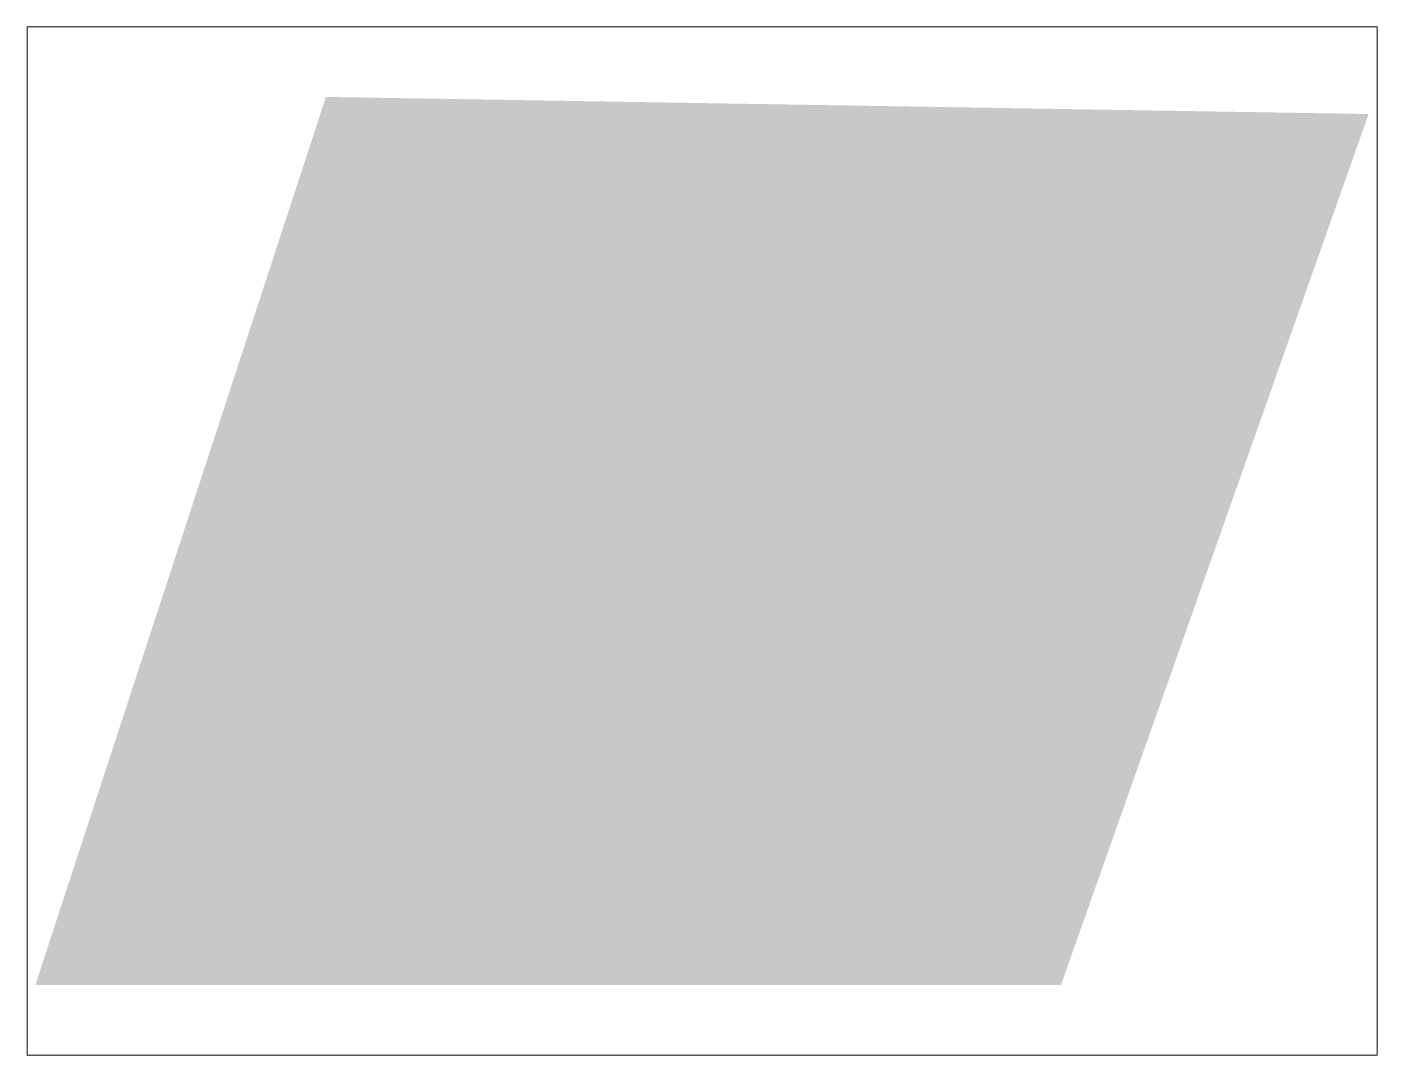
# Paper-space layout 'Layout1' of a CAD drawing. Header units: inches. Extents: x 1.05 to 9.45, y 0.8 to 7.2.
# The model-space entities are those that its viewports show. They can reach past a viewport. Long polylines and large blocks are cut down to what shows.
import ezdxf

# ---------------------------------------------------------------- set-up
doc = ezdxf.new("R2010")
doc.units = ezdxf.units.IN
doc.header["$MEASUREMENT"] = 0

msp = doc.modelspace()

# ---------------------------------------------------------------- linework, layer by layer
msp.add_solid([(16.6241, 16.0075), (19.445, 15.9612), (15.8379, 13.6035), (18.6126, 13.6035)])

psp = doc.layouts.get("Layout1")

# ---------------------------------------------------------------- viewports
at = {"layer": '0'}
psp.add_viewport(center=(5.25, 4), size=(8.4, 6.4), view_center_point=(17.6415, 14.8055), view_height=2.782606, dxfattribs=at)

doc.saveas('drawing.dxf')
